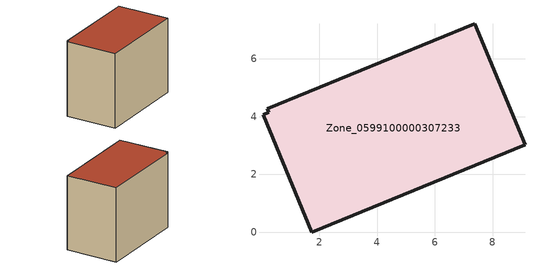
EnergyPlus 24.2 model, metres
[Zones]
Zone_0599100000307233
 floor ground (C_G): 0.05,4.07 0.24,4.15 0.19,4.27 7.38,7.21 9.12,3.03 1.75,0 z0
 wall outside (C_F): 9.12,3.03 7.38,7.21 0.19,4.27 0.24,4.15 0.05,4.07 1.75,0 9.12,3.03 z0:6.43
 roof outside (C_R): 0.24,4.15 0.05,4.07 1.75,0 9.12,3.03 7.38,7.21 0.19,4.27 z6.43
[BUILDING]
Pand.0599100000307233: North Axis=0; Terrain=City; Loads Convergence Tolerance Value=0.04; Temperature Convergence Tolerance Value=0.4; Solar Distribution=FullExterior; Maximum Number of Warmup Days=25; Minimum Number of Warmup Days=1
[Site:Location]
Rotterdam.The.Hague.AP_ZH_NLD Design_Conditions: Latitude=51.96; Longitude=4.45; Time Zone=1; Elevation=-4.5
[SITE:GROUNDTEMPERATURE:BUILDINGSURFACE]
18, 18, 18, 18, 18, 18, 18, 18, 18, 18, 18, 18
[MATERIAL] Thermal Absorptance=0.9; Solar Absorptance=0.7; Visible Absorptance=0.7
Name | Roughness | Thickness | Conductivity | Density | Specific Heat
G.TI.1946 | MediumSmooth | 0.15 | 1 | 540 | 1210
F.TI.1946 | Rough | 0.3 | 0.857143 | 1920 | 840
R.TI.1946 | MediumRough | 0.2 | 0.1 | 1500 | 1000
[CONSTRUCTION]
C_G: G.TI.1946
C_F: F.TI.1946
C_R: R.TI.1946
[ZONE]
Zone_0599100000307233: Type=1; Multiplier=1; Ceiling Height=Autocalculate; Volume=Autocalculate; Floor Area=autocalculate; Part of Total Floor Area=Yes
[ZONEINFILTRATION:DESIGNFLOWRATE]
Infil_Zone_0599100000307233: Zone or ZoneList or Space or SpaceList=Zone_0599100000307233; Schedule=AlwaysOn; Design Flow Rate Calculation Method=Flow/Area; Flow Rate per Floor Area=0.003; Constant Term Coefficient=1; Temperature Term Coefficient=0; Velocity Term Coefficient=0; Velocity Squared Term Coefficient=0
[HVACTEMPLATE:ZONE:IDEALLOADSAIRSYSTEM]
Zone_0599100000307233: Maximum Heating Supply Air Temperature=50; Minimum Cooling Supply Air Temperature=13; Maximum Heating Supply Air Humidity Ratio=0.0156; Minimum Cooling Supply Air Humidity Ratio=0.0077; Heating Limit=NoLimit; Cooling Limit=NoLimit; Dehumidification Control Type=ConstantSensibleHeatRatio; Cooling Sensible Heat Ratio=0.7; Dehumidification Setpoint=60; Humidification Control Type=None; Humidification Setpoint=30; Outdoor Air Method=None; Outdoor Air Flow Rate per Person=0.00944; Outdoor Air Flow Rate per Zone Floor Area=0; Outdoor Air Flow Rate per Zone=0; Demand Controlled Ventilation Type=None; Outdoor Air Economizer Type=NoEconomizer; Heat Recovery Type=None; Sensible Heat Recovery Effectiveness=0.7; Latent Heat Recovery Effectiveness=0.65
[ZONECONTROL:THERMOSTAT]
ThermostatControl_Zone_0599100000307233: Zone or ZoneList=Zone_0599100000307233; Control Type Schedule=DualSetpointControlType; Control 1=Thermostat_Zone_0599100000307233; Temperature Difference Between Cutout And Setpoint=0
[THERMOSTATSETPOINT:DUALSETPOINT]
Thermostat_Zone_0599100000307233: Heating Setpoint Temperature Schedule=HeatingSetpoint_Zone_0599100000307233; Cooling Setpoint Temperature Schedule=CoolingSetpoint_Zone_0599100000307233
[SCHEDULE:COMPACT]
HeatingSetpoint_Zone_0599100000307233: Through: 12/31, For: AllDays, Until: 24:00, 21
CoolingSetpoint_Zone_0599100000307233: Through: 12/31, For: AllDays, Until: 24:00, 24
DualSetpointControlType: Through: 12/31, For: AllDays, Until: 24:00, 4
AlwaysOn: Through: 12/31, For: AllDays, Until: 24:00, 1
